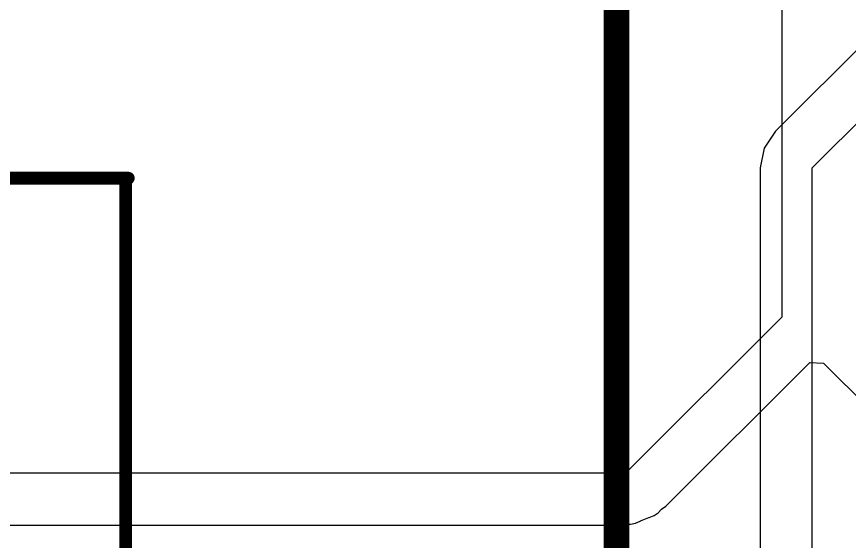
# Model space of a CAD drawing. Header units: inches. Extents: x 0 to 198, y 0 to 199.
# Drawn here: x 0.2206 to 0.548, y 2.3232 to 2.5295 of the extents above; entities that cross this region are included whole.
import ezdxf

# ---------------------------------------------------------------- set-up
doc = ezdxf.new("R2010")
doc.units = ezdxf.units.IN
doc.header["$MEASUREMENT"] = 0
for name, color, linetype in [('Layer 2', 76, 'Continuous'), ('Top Layer', 1, 'Continuous'), ('Top Overlay', 2, 'Continuous')]:
    doc.layers.add(name, color=color, linetype=linetype)

# ---------------------------------------------------------------- blocks, each defined once
blk = doc.blocks.new('BH_18650_B1BA002_19')
at = {"layer": 'Top Overlay'}
blk.add_lwpolyline([(-0.56498, -1.5175, 0.01, 0.01, 0), (-0.56498, 1.5175, 0.01, 0.01, 0)], format="xyseb", dxfattribs=at)
blk = doc.blocks.new('XDFH_0259_2_3P_231')
at = {"layer": 'Top Overlay'}
for points in [[(0.30001, 0.43031, 0.005, 0.005, 0), (0.30001, 0.08279, 0.005, 0.005, 0)], [(0.12573, 0.08386, 0.005, 0.005, 0), (0.30001, 0.08386, 0.005, 0.005, 0)]]:
    blk.add_lwpolyline(points, format="xyseb", dxfattribs=at)
for points in [[(0.29876, 0.08386, 0.0025, 0.0025, 1), (0.30126, 0.08386, 0.0025, 0.0025, 1)], [(0.29876, 0.08279, 0.0025, 0.0025, 1), (0.30126, 0.08279, 0.0025, 0.0025, 1)]]:
    blk.add_lwpolyline(points, format="xyseb", close=True, dxfattribs=at)

msp = doc.modelspace()

# ---------------------------------------------------------------- linework, layer by layer
at = {"layer": 'Layer 2'}
for p, q in [((0.5214, 3.66833), (0.5214, 2.4114)), ((0.5214, 2.4114), (0.46142, 2.35142)), ((0.47584, 2.337), (0.53241, 2.39357)), ((0.53241, 2.39357), (0.53783, 2.39333)), ((0.53783, 2.39333), (0.59416, 2.337)), ((0.45985, 2.35037), (0.45799, 2.35)), ((0.46142, 2.35142), (0.45985, 2.35037)), ((0.23397, 2.35), (0.09421, 2.35)), ((0.35505, 2.35), (0.23397, 2.35)), ((0.45799, 2.35), (0.35505, 2.35)), ((0.47118, 2.33341), (0.47275, 2.33446)), ((0.47275, 2.33446), (0.47417, 2.33589)), ((0.47417, 2.33589), (0.47584, 2.337)), ((0.46383, 2.33037), (0.46568, 2.33114)), ((0.46568, 2.33114), (0.4658, 2.33116)), ((0.4658, 2.33116), (0.46589, 2.33123)), ((0.46589, 2.33123), (0.46911, 2.33256)), ((0.46911, 2.33256), (0.46922, 2.33258)), ((0.46922, 2.33258), (0.46932, 2.33265)), ((0.46932, 2.33265), (0.47118, 2.33341)), ((0.47118, 2.33341), (0.47118, 2.33341)), ((0.47118, 2.33341), (0.47118, 2.33341)), ((0.09421, 2.32961), (0.23397, 2.32961)), ((0.23397, 2.32961), (0.35505, 2.32961)), ((0.35505, 2.32961), (0.45799, 2.32961)), ((0.45799, 2.32961), (0.45996, 2.33)), ((0.45996, 2.33), (0.46197, 2.33)), ((0.46197, 2.33), (0.46383, 2.33037))]:
    msp.add_line(p, q, dxfattribs=at)
at = {"layer": 'Top Layer'}
for p, q in [((0.55889, 2.52442), (0.51889, 2.48442)), ((0.53331, 2.47), (0.57331, 2.51)), ((0.51889, 2.48442), (0.51447, 2.4778)), ((0.51447, 2.4778), (0.51292, 2.47)), ((0.51292, 2.47), (0.51292, 1.45514)), ((0.53331, 1.44912), (0.53331, 2.47))]:
    msp.add_line(p, q, dxfattribs=at)

# ---------------------------------------------------------------- block references
msp.add_blockref('BH_18650_B1BA002_19', (1.02138, 2.36441))
at = {"rotation": 90}
msp.add_blockref('XDFH_0259_2_3P_231', (0.3473, 2.16599), dxfattribs=at)

doc.saveas('drawing.dxf')
